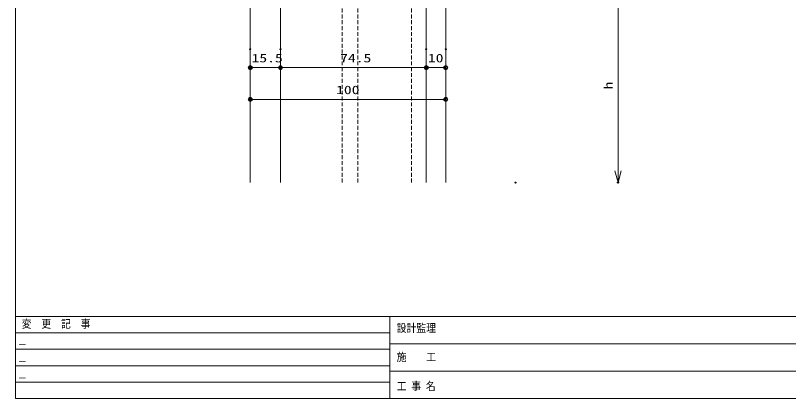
# Model space of a CAD drawing. Units: millimetres on the paper. Extents: x -395 to 395, y -281 to 281.
# Drawn here: x -395.3 to 0, y -281 to -85 of the extents above; entities that cross this region are included whole.
import ezdxf
from ezdxf.enums import TextEntityAlignment as Align

# ---------------------------------------------------------------- set-up
doc = ezdxf.new("R2010")
doc.units = ezdxf.units.MM
doc.header["$PDMODE"] = 32
doc.header["$PDSIZE"] = 0.5
doc.linetypes.add('DASHED2', pattern=[3, 2, -1])
for name, color, linetype, lineweight in [('0-0__0-6_TITLE_WAKU', 7, 'Continuous', 9), ('0-2_USERZ', 3, 'Continuous', 9), ('0-3_F-1', 7, 'Continuous', 9), ('0-5_0', 7, 'Continuous', 9), ('0-8_SUNPOU', 3, 'Continuous', 9)]:
    doc.layers.add(name, color=color, linetype=linetype, lineweight=lineweight)
doc.layers.add('0-6_DEFPOINTS', color=1, linetype='Continuous')
doc.styles.add('ＭＳ ゴシック', font='')
doc.styles.get('ＭＳ ゴシック').set_extended_font_data('MS Gothic')

# ---------------------------------------------------------------- blocks, each defined once
blk = doc.blocks.new('図枠')
at = {"layer": '0-0__0-6_TITLE_WAKU'}
for p, q in [((534.869, 42), (0, 42)), ((191.489, 42), (191.489, 0)), ((191.489, 33.6), (0, 33.6)), ((460.59, 28), (191.489, 28)), ((191.489, 25.2), (0, 25.2)), ((191.489, 16.8), (0, 16.8)), ((460.59, 14), (191.489, 14)), ((191.489, 8.4), (0, 8.4))]:
    blk.add_line(p, q, dxfattribs=at)
at = {"layer": '0-3_F-1'}
blk.add_lwpolyline([(790.6, 0), (0, 0), (0, 562), (790.6, 562)], close=True, dxfattribs=at)
at = {"layer": '0-0__0-6_TITLE_WAKU', "style": 'ＭＳ ゴシック', "width": 0.9}
for s, p in [('変\u3000更\u3000記\u3000事', (3.218, 34.94)), ('設計監理', (194.946, 32.809)), ('施\u3000\u3000工', (194.946, 17.948)), ('工', (194.946, 3.055)), ('事', (202.392, 3.055)), ('名', (209.839, 3.055))]:
    blk.add_text(s, height=4.091, dxfattribs=at).set_placement(p, align=Align.BOTTOM_LEFT)
blk = doc.blocks.new('Open30_30')
at = {"layer": '0-5_0'}
for q in [(-3, 0.8038), (-3, 0), (-3, -0.8038)]:
    blk.add_line((0, 0), q, dxfattribs=at)
blk = doc.blocks.new('DOT1')
at = {"layer": '0-5_0'}
blk.add_line((0, 0), (-1, 0), dxfattribs=at)
for radius in [0.5, 0.325]:
    blk.add_circle((0, 0), radius, dxfattribs=at)

msp = doc.modelspace()

# ---------------------------------------------------------------- linework, layer by layer
at = {"layer": '0-2_USERZ'}
for p, q in [((-275.266, -47.345), (-275.266, -170.479)), ((-175.266, -71.345), (-175.266, -170.479)), ((-275.266, -104.281), (-275.266, -113.699)), ((-275.266, -104.281), (-275.266, -129.967)), ((-259.766, -104.281), (-259.766, -113.699)), ((-259.766, -104.281), (-259.766, -113.699)), ((-185.266, -104.281), (-185.266, -113.699)), ((-185.266, -104.281), (-185.266, -113.699)), ((-175.266, -104.281), (-175.266, -129.967)), ((-175.266, -104.281), (-175.266, -113.699)), ((-261.766, -111.699), (-273.266, -111.699)), ((-187.266, -111.699), (-257.766, -111.699)), ((-177.266, -111.699), (-183.266, -111.699)), ((-177.266, -127.967), (-273.266, -127.967))]:
    msp.add_line(p, q, dxfattribs=at)
at = {"layer": '0-2_USERZ', "linetype": 'DASHED2'}
for p, q in [((-228.266, -170.479), (-228.266, -47.145)), ((-220.266, -170.479), (-220.266, -47.145)), ((-192.752, -170.479), (-192.752, -47.145))]:
    msp.add_line(p, q, dxfattribs=at)
at = {"layer": '0-2_USERZ'}
msp.add_lwpolyline([(-185.266, -170.479), (-185.266, -47.145), (-259.766, -47.145), (-259.766, -170.479)], dxfattribs=at)
at = {"layer": '0-6_DEFPOINTS'}
for p in [(-275.266, -102.281), (-259.766, -102.281), (-259.766, -102.281), (-185.266, -102.281), (-185.266, -102.281), (-175.266, -102.281), (-175.266, -102.281), (-275.266, -111.699), (-259.766, -111.699), (-185.266, -111.699), (-275.266, -127.967), (-139.685, -170.479), (-87.202, -170.479)]:
    msp.add_point(p, dxfattribs=at)
at = {"layer": '0-8_SUNPOU'}
msp.add_line((-87.202, -73.645), (-87.202, -168.479), dxfattribs=at)

# ---------------------------------------------------------------- block references
at = {"layer": '0-2_USERZ'}
msp.add_blockref('図枠', (-395.3, -281), dxfattribs=at)
at = {"layer": '0-2_USERZ', "xscale": 2, "yscale": 2, "rotation": 180}
for p in [(-275.266, -111.699), (-259.766, -111.699), (-185.266, -111.699), (-275.266, -127.967)]:
    msp.add_blockref('DOT1', p, dxfattribs=at)
at = {"layer": '0-2_USERZ', "xscale": 2, "yscale": 2}
for p in [(-259.766, -111.699), (-185.266, -111.699), (-175.266, -111.699), (-175.266, -127.967)]:
    msp.add_blockref('DOT1', p, dxfattribs=at)
at = {"layer": '0-8_SUNPOU', "xscale": 2, "yscale": 2, "rotation": 270}
msp.add_blockref('Open30_30', (-87.202, -170.479), dxfattribs=at)

# ---------------------------------------------------------------- texts
at = {"layer": '0-0__0-6_TITLE_WAKU', "color": 6, "style": 'ＭＳ ゴシック', "width": 1.5}
for p in [(-393.882, -254.128), (-393.882, -262.638), (-393.882, -271.149)]:
    msp.add_text('_', height=4.091, dxfattribs=at).set_placement(p, align=Align.BOTTOM_LEFT)
at = {"layer": '0-2_USERZ', "style": 'ＭＳ ゴシック', "width": 1.35}
for s, p in [('15.5', (-274.556, -110.282)), ('74.5', (-229.266, -110.282)), ('10', (-184.413, -110.282)), ('100', (-231.341, -126.55))]:
    msp.add_text(s, height=4.333, dxfattribs=at).set_placement(p, align=Align.BOTTOM_LEFT)
at = {"layer": '0-8_SUNPOU', "style": 'ＭＳ ゴシック', "width": 1.35}
msp.add_text('h', height=4.333, rotation=90, dxfattribs=at).set_placement((-88.619, -122.894), align=Align.BOTTOM_LEFT)

doc.saveas('drawing.dxf')
